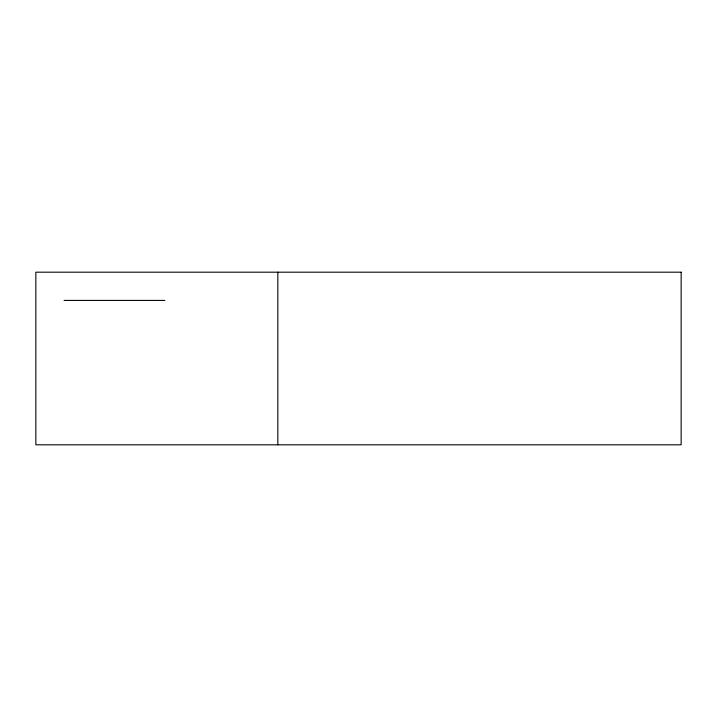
<?xml version="1.0" encoding="UTF-8"?>
<svg xmlns="http://www.w3.org/2000/svg" width="717" height="717" viewBox="0 0 717 717"><rect width="100%" height="100%" fill="white"/><g stroke="black" fill="none" stroke-linecap="round" stroke-linejoin="round"><path stroke-width="1.08" d="M64.082 300.423L164.874 300.423M277.837 272.191L277.837 444.809M681.15 272.191L35.85 272.191L35.85 444.809L681.15 444.809L681.15 272.191"/></g></svg>
